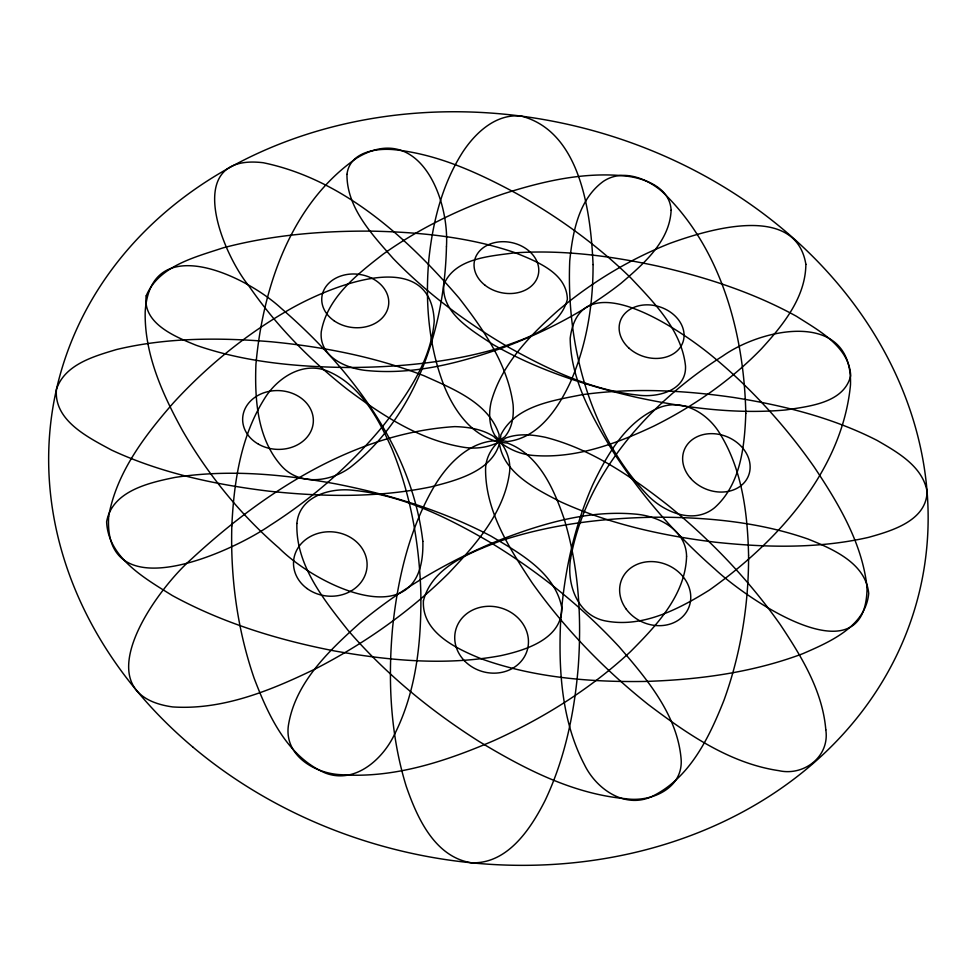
<?xml version="1.0" encoding="UTF-8"?>
<svg xmlns="http://www.w3.org/2000/svg" width="977" height="977" viewBox="0 0 977 977"><rect width="100%" height="100%" fill="white"/><g stroke="black" fill="none" stroke-linecap="round" stroke-linejoin="round"><path stroke-width="1.47" d="M346.957 174.382C346.762 207.979 372.31 234.651 393.072 258.38C427.01 293.503 466.64 322.801 508.773 347.36C548.769 369.648 591.451 390.153 637.529 395.038C657.167 397.957 686.66 390.885 685.512 366.033C681.628 330.299 654.334 302.87 630.849 277.957C596.8 244.787 557.916 216.796 516.528 193.519C479.011 173.234 439.137 154.793 396.332 149.908C377.696 147.6 349.717 151.325 346.957 174.382M867.063 587.653C866.135 682.373 744.975 597.362 715.176 569.335C675.681 534.859 640.912 494.912 612.53 450.824C591.842 416.605 570.702 379.332 570.177 338.274C580.167 259.223 683.68 332.351 712.868 356.666C751.521 388.651 785.569 426.106 814.317 467.214C838.571 503.68 862.373 543.236 867.063 587.653M231.83 525.919C230.352 577.48 237.35 629.469 254.167 678.319C268.211 715.054 287.03 756.528 325.378 773.051C354.614 784.213 382.178 759.911 394.207 735.046C416.629 690.983 421.612 640.375 420.806 591.598C419.194 542.87 410.499 494.032 391.924 448.809C378.111 417.863 359.744 383.888 326.538 370.674C301.917 361.453 276.772 378.368 264.266 399.019C240.672 436.756 233.894 482.211 231.83 525.919M423.42 600.818C421.673 632.705 456.821 648.875 481.71 658.962C533.882 677.635 589.961 682.276 645.015 681.445C698.543 679.821 752.534 672.616 802.874 653.662C829.522 642.036 865.634 626.575 868.712 593.442C865.72 563.106 832.795 549.025 808.089 539.072C759.117 521.938 706.75 517.089 655.152 517.212C602.577 518.018 549.648 524.466 499.626 541.209C470.218 552.811 432.09 566.697 423.42 600.818M593.063 264.559C593.173 305.007 586.542 345.907 570.018 383.008C557.745 408.887 538.388 437.965 507.442 441.543C474.175 435.412 447.735 462.487 432.787 488.891C408.74 531.085 397.737 579.385 392.632 627.307C387.759 680.481 390.385 735.022 406.224 786.277C417.094 817.651 434.533 856.682 471.17 862.776C507.405 864.315 530.572 829.131 545.068 800.566C564.938 758.677 574.452 712.624 578.262 666.632C581.767 617.085 578.726 566.501 564.108 518.811C553.922 489.05 539.048 454.793 507.344 443.021C473.796 440.945 452.839 410.12 442.386 381.323C428.219 342.231 425.142 299.854 428.927 258.661C432.896 221.352 442.386 183.713 462.878 151.862C475.677 132.445 496.426 113.198 521.449 116.153C581.022 131.871 590.804 213.133 593.063 264.559M748.577 555.168C748.797 604.482 740.761 653.931 723.945 700.338C709.18 737.476 689.677 778.278 651.867 796.536C624.804 809.09 596.202 788.952 584.466 764.722C562.056 721.966 558.588 672.188 560.468 624.755C563.265 576.784 573.255 528.936 592.697 484.873C607.401 453.975 626.697 420.379 660.208 407.299C683.668 398.531 708.105 413.784 720 433.788C742.276 469.913 747.613 513.523 748.577 555.168M446.452 246.766C444.62 327.942 416.226 415.799 350.401 467.275C330.629 481.966 299.927 485.923 281.852 466.359C257.171 439.1 254.655 399.556 255.913 364.555C262.728 287.592 290.938 203.338 357.142 157.81C418.18 121.197 449.505 197.122 446.452 246.766M296.898 523.452C295.555 564.682 323.631 599.499 347.873 630.116C385.488 673.727 430.43 710.658 478.999 741.421C524.075 768.63 572.852 794.069 626.135 798.759C651.146 802.435 683.436 788.402 681.116 759.031C677.391 714.883 646.835 678.93 619.076 646.725C581.23 605.887 537.24 570.922 489.672 542.052C447.722 517.627 402.585 495.168 353.613 490.356C330.556 487.389 299.218 496.169 296.898 523.452M422.833 541.307C425.63 638.873 316.817 586.053 278.921 547.938C240.452 514.647 207.979 474.602 182.528 430.601C162.487 394.146 144.254 354.065 145.194 311.602C150.605 229.424 246.778 276.296 281.242 308.353C350.401 368.011 411.903 448.223 422.833 541.307M805.866 264.291C805.549 297.655 782.736 325.402 761.376 348.874C730.405 380.774 693.365 406.432 653.625 426.192C615.998 443.9 574.732 459.08 532.465 455.38C517.663 453.939 504.034 447.112 493.666 436.487C482.125 429.062 468.191 426.986 454.72 426.619C354.321 432.994 263.558 492.323 191.553 558.966C155.477 590.487 80.944 694.012 172.575 706.921C222.829 710.316 271.13 690.312 315.473 668.83C364.165 643.758 409.558 611.944 448.516 573.377C475.628 544.678 504.791 512.131 509.664 471.317C510.91 457.663 504.413 445.072 494.985 435.583C488.903 425.569 488.671 413.32 491.089 402.145C501.384 364.531 529.9 335.392 558.343 310.259C591.635 282.231 629.383 259.455 669.843 243.383C707.837 229.619 795.669 202.63 805.866 264.291M745.805 413.405C744.596 446.367 740.737 484.384 714.602 507.71C694.134 524.466 665.496 512.803 648.789 496.389C589.473 434.912 566.269 344.71 569.738 260.932C572.632 232.343 578.616 199.308 603.432 181.307C622.459 168.679 646.835 178.132 662.443 191.858C721.405 248.292 744.108 333.902 745.805 413.405M570.556 558.807C566.575 583.684 576.992 614.423 604.055 620.639C641.62 628.577 678.404 609.392 709.351 590.096C777.045 542.076 842.211 470.914 850.491 384.865C852.811 309.44 763.22 327.356 722.821 355.982C650.743 401.803 586.078 472.514 570.556 558.807M825.809 729.856C829.9 756.467 803.961 776.361 778.877 770.67C729.611 763.367 687.197 733.874 648.301 704.551C604.25 669.489 564.657 628.651 532.038 582.707C509.542 548.573 485.142 510.922 485.581 468.52C486.094 455.245 494.02 443.985 504.816 436.743C512.375 427.975 513.939 415.933 513.108 404.759C507.735 364.311 483.468 329.518 459.043 298.034C407.324 237.887 343.147 179.243 263.228 162.732C181.6 152.949 221.498 252.347 248.976 286.066C276.21 325.646 310.234 360.318 348.032 389.872C382.923 415.884 421.331 440.896 465.186 447.503C479.524 449.481 494.069 446.22 505.988 437.94C518.665 433.238 532.526 434.618 545.484 437.317C591.696 449.139 631.875 476.861 668.879 506.001C710.938 540.366 748.834 579.996 780.147 624.425C801.335 656.263 822.61 690.837 825.809 729.856M686.575 556.243C685.488 595.164 656.214 625.83 630.299 651.83C590.426 688.883 543.664 718.01 494.215 740.481C446.379 761.071 394.757 778.388 341.974 774.737C315.632 774.028 284.319 756.003 288.337 725.874C294.981 682.764 329.029 650.645 360.024 622.899C401.193 588.557 448.003 561.225 497.537 540.879C540.892 523.977 587.299 510.006 634.329 514.024C657.875 515.6 686.049 529.424 686.575 556.243M927.088 491.578C926.489 520.802 891.696 530.89 868.602 537.35C818.567 548.769 766.579 547.645 715.836 542.259C662.687 535.836 609.648 524.099 560.737 501.86C534.175 488.231 497.024 469.876 499.125 434.655C488.512 402.39 452.546 388.748 424.226 375.84C375.229 356.849 323.192 346.762 271.008 341.755C219.483 337.48 166.859 337.419 116.324 349.583C93.804 356.361 64.775 364.433 56.458 389.31C53.552 420.635 88.419 437.513 111.586 450.092C161.071 473.1 215.062 484.604 268.993 491.175C322.764 496.927 377.696 497.891 430.881 486.888C458.592 479.951 498.673 469.522 500.871 434.863C515.563 405.614 553.055 400.57 581.926 394.732C632.143 387.686 683.277 390.165 733.336 397.431C782.797 405.26 832.233 417.497 877.041 440.383C897.399 452.168 922.654 466.249 927.088 491.578M561.86 608.073C561.848 639.141 525.308 650.328 500.468 655.726C445.536 665.862 389.029 660.66 334.427 650.926C278.225 639.996 222.671 623.057 172.257 595.506C145.06 578.482 108.203 557.904 106.615 521.828C112.074 490.967 149.005 482.711 174.993 477.423C228.337 469.131 282.805 474.199 335.612 483.835C389.273 494.362 442.239 510.507 490.796 535.994C519.263 552.958 555.351 572.424 561.86 608.073M671.126 210.25C669.697 241.637 643.159 264.23 621.067 283.257C585.186 311.443 544.104 332.461 501.433 348.276C458.946 363.151 413.833 374.814 368.476 370.686C347.336 369.172 318.856 357.326 321.25 331.826C327.197 297.484 357.313 274.268 383.228 254.118C420.061 227.897 461.193 208.052 503.973 193.654C542.882 181.27 583.941 171.708 624.999 175.945C644.441 177.997 669.892 187.352 671.126 210.25M108.679 516.21C102.756 610.906 231.207 552.213 269.957 525.467C312.701 498.185 351.378 464.405 383.607 425.203C407.275 394.769 431.162 360.598 434.228 320.969C430.613 242.552 324.584 288.716 287.433 310.674C244.983 335.258 206.587 366.644 173.466 402.793C144.816 435.571 116.593 472.355 108.679 516.21M443.802 284.515C441.14 313.458 472.27 330.568 492.872 344.429C537.216 369.868 586.359 385.768 635.99 397.224C685.036 407.812 735.559 414.468 785.752 409.961C808.932 406.298 844.091 403.171 850.723 375.644C849.025 346.371 818.384 330.397 796.511 316.316C753.414 292.55 706.163 277.273 658.351 266.257C610.979 255.95 562.276 249.514 513.743 252.933C489.282 256.353 454.867 258.172 443.802 284.515M146.22 295.799C142.324 323.643 175.359 336.772 196.218 345.284C244.861 362.223 296.825 366.925 348.044 367.499C399.031 367.328 450.446 362.491 499.479 347.946C524.771 338.53 559.772 328.968 567.368 299.316C566.77 272.485 535.921 261.238 515.026 252.677C469.168 237.032 420.391 232.184 372.188 231.146C322.092 230.706 271.643 235.005 223.098 247.853C195.131 257.195 158.824 265.866 146.22 295.799M192.762 746.978A443.204 372.75 13.3 0 0 918.148 596.813A443.204 372.75 13.3 0 0 354.285 121.856A443.204 372.75 13.3 0 0 192.762 746.978M628.932 348.093A33.059 26.086 17.7 0 0 683.082 341.73A33.059 26.086 17.7 0 0 642.781 305.093A33.059 26.086 17.7 0 0 628.932 348.093M484.946 285.174A32.644 25.561 12.2 0 0 538.132 275.355A32.644 25.561 12.2 0 0 496.182 242.32A32.644 25.561 12.2 0 0 484.946 285.174M334.207 320.859A33.597 26.782 6.8 0 0 388.357 306.46A33.597 26.782 6.8 0 0 343.196 275.294A33.597 26.782 6.8 0 0 334.207 320.859M258.49 444.193A35.367 29.395 3 0 0 313.287 422.345A35.367 29.395 3 0 0 262.215 393.413A35.367 29.395 3 0 0 258.49 444.193M307.022 588.52A36.833 32.204 4.6 0 0 366.631 569.86A36.833 32.204 4.6 0 0 317.269 533.613A36.833 32.204 4.6 0 0 307.022 588.52M464.344 660.684A37.163 33.108 16.1 0 0 526.725 651.806A37.163 33.108 16.1 0 0 483.713 606.68A37.163 33.108 16.1 0 0 464.344 660.684M626.074 608.927A36.344 31.142 23.7 0 0 687.429 610.369A36.344 31.142 23.7 0 0 652.086 561.592A36.344 31.142 23.7 0 0 626.074 608.927M690.592 478.327A34.61 28.211 22.3 0 0 748.138 476.593A34.61 28.211 22.3 0 0 710.389 433.666A34.61 28.211 22.3 0 0 690.592 478.327"/></g></svg>
